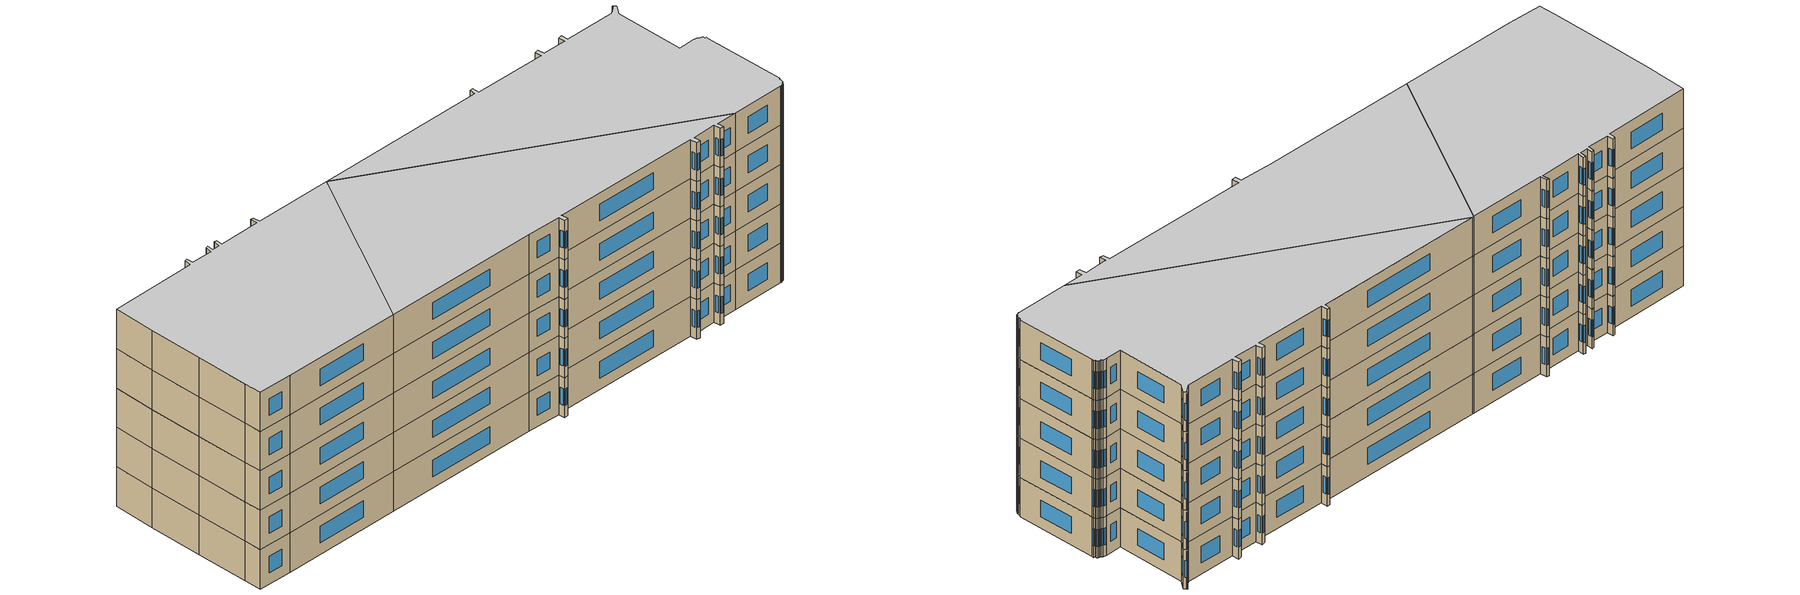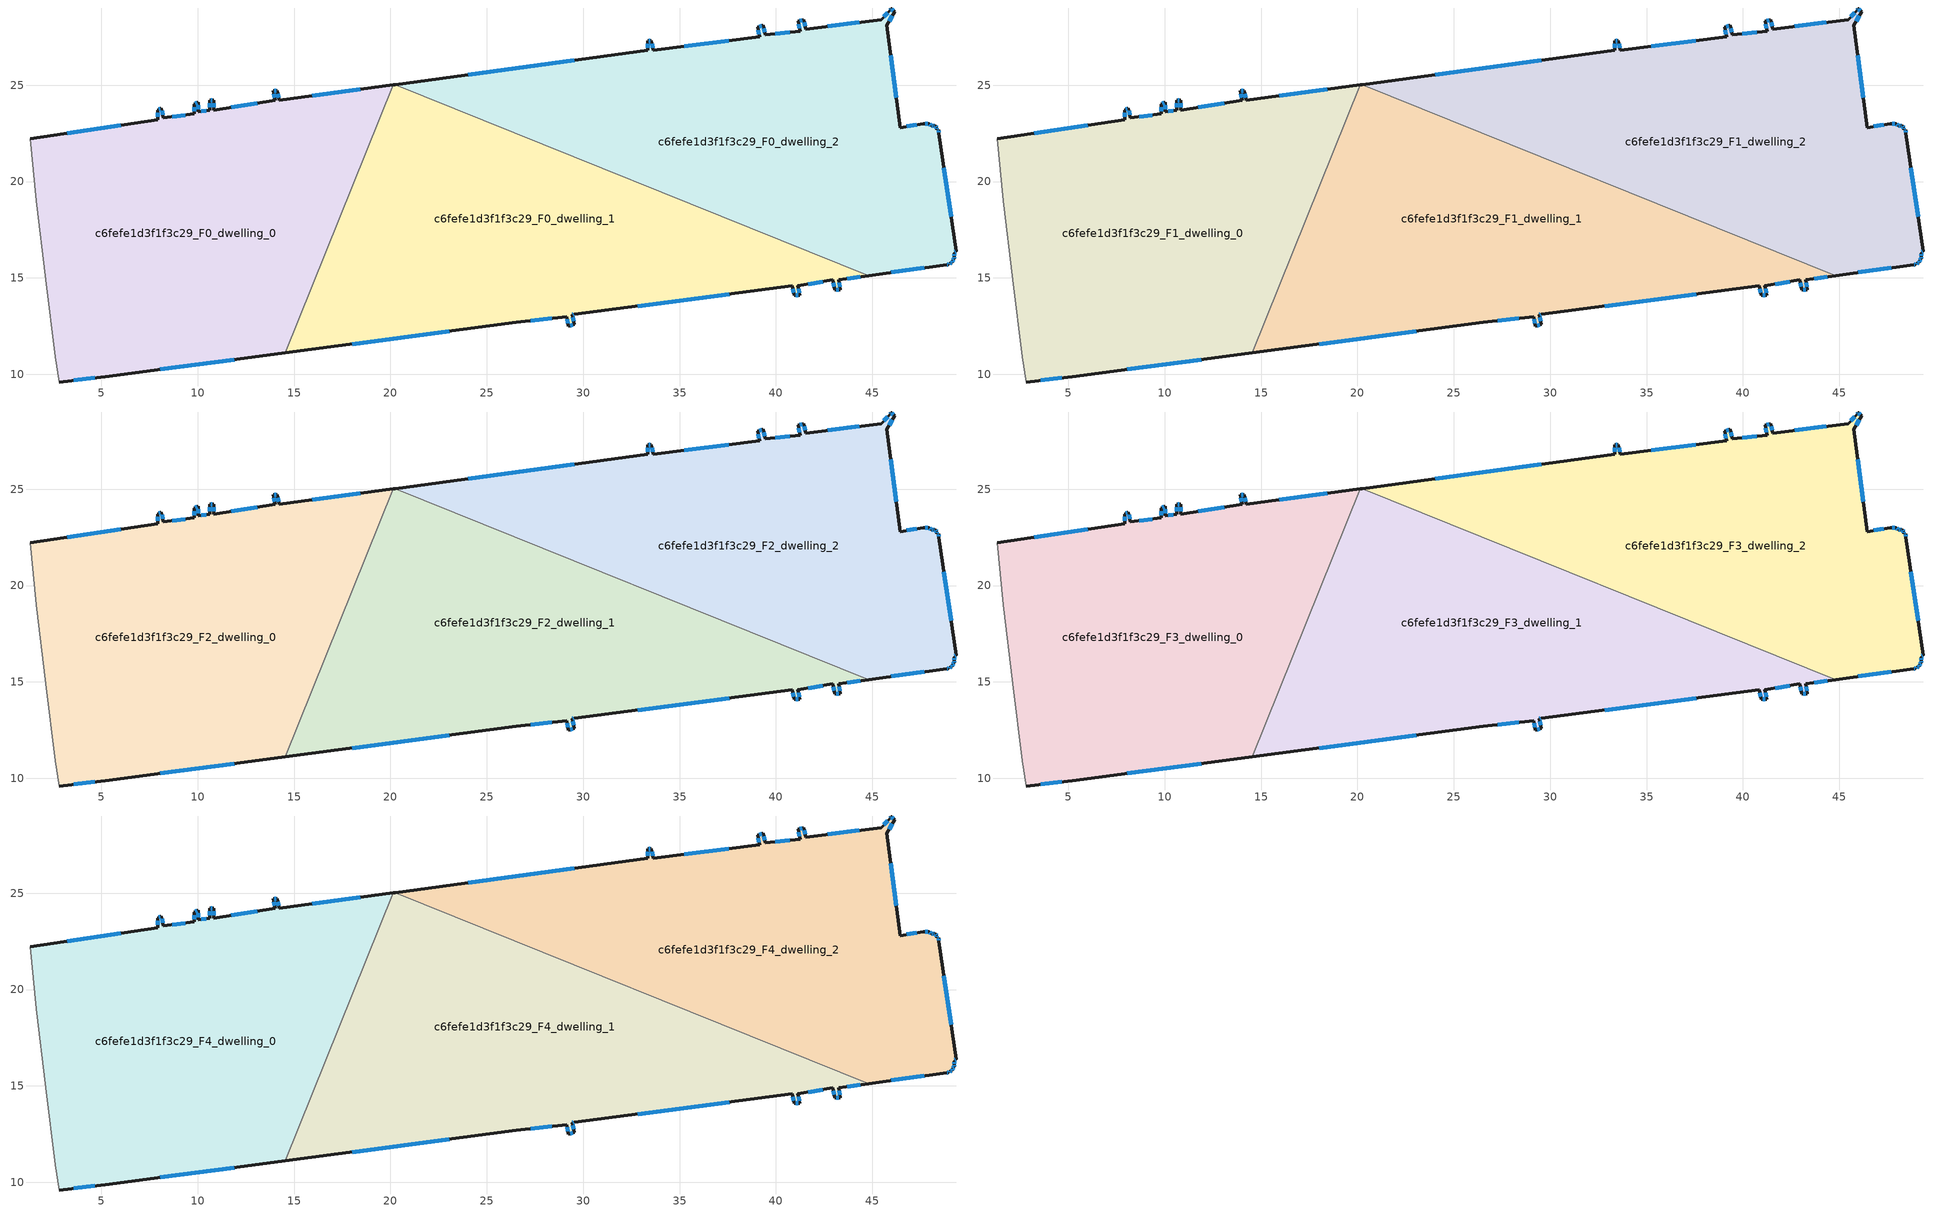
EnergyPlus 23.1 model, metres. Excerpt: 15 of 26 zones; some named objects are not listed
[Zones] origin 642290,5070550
c6fefe1d3f1f3c29_F0_dwelling_0
 floor ground (EU_floor_Construction): 20.15,25.01 14.55,11.11 5.42,9.9 2.82,9.6 2.62,10.9 2.12,14.9 1.62,19.01 1.32,22.21 7.92,23.21 7.92,23.71 8.12,23.81 8.22,23.31 9.82,23.51 9.82,24.01 10.03,24.11 10.03,23.61 10.62,23.71 10.62,24.21 10.82,24.21 10.82,23.71 14.03,24.21 13.93,24.71 14.13,24.71 14.23,24.21 z0
 wall outside (EU_wall_Construction): 10.62,23.71 10.03,23.61 10.03,24.11 9.82,24.01 9.82,23.51 8.22,23.31 8.12,23.81 7.92,23.71 7.92,23.21 1.32,22.21 / 10.62,23.71 10.62,24.21 / 14.03,24.21 10.82,23.71 10.82,24.21 10.62,24.21 / 14.03,24.21 13.93,24.71 / 20.15,25.01 14.23,24.21 14.13,24.71 13.93,24.71 / 2.82,9.6 5.42,9.9 14.55,11.11 z0:3
 wall adiabatic (EU_wall_Construction): 1.32,22.21 1.62,19.01 2.12,14.9 2.62,10.9 2.82,9.6 z0:3
 wall to c6fefe1d3f1f3c29_F0_dwelling_1 (EU_wall_Construction): 14.55,11.11 20.15,25.01 z0:3
 window (EU_Window_Construction): 6.01,22.92 3.23,22.5 / 7.92,23.56 7.92,23.35 / 8.07,23.78 7.98,23.74 / 8.2,23.45 8.15,23.66 / 9.36,23.45 8.69,23.37 / 9.82,23.86 9.82,23.65 / 9.97,24.08 9.88,24.04 / 10.03,23.75 10.03,23.96 / 10.45,23.68 10.2,23.64 / 10.62,23.85 10.62,24.06 / 10.77,24.21 10.68,24.21 / 10.82,23.85 10.82,24.06 / 13.1,24.06 11.75,23.85 / 14,24.35 13.96,24.56 / 14.07,24.71 13.99,24.71 / 14.2,24.35 14.16,24.56 / 18.43,24.78 15.95,24.44 / 8.07,10.25 11.9,10.76 / 3.57,9.69 4.66,9.81 z0.87:2.13
c6fefe1d3f1f3c29_F0_dwelling_1
 floor ground (EU_floor_Construction): 44.82,15.12 43.25,14.89 43.35,14.39 43.05,14.39 42.95,14.89 41.14,14.59 41.24,14.09 40.94,14.09 40.84,14.59 29.55,13.11 29.44,13.09 29.54,12.59 29.24,12.5 29.14,13 26.53,12.7 14.55,11.11 20.15,25.01 20.24,25.03 z0
 wall outside (EU_wall_Construction): 14.55,11.11 26.53,12.7 29.14,13 29.24,12.5 29.54,12.59 29.44,13.09 29.55,13.11 40.84,14.59 40.94,14.09 41.24,14.09 41.14,14.59 42.95,14.89 43.05,14.39 43.35,14.39 43.25,14.89 44.82,15.12 / 20.24,25.03 20.15,25.01 z0:3
 wall to c6fefe1d3f1f3c29_F0_dwelling_2 (EU_wall_Construction): 44.82,15.12 20.24,25.03 z0:3
 window (EU_Window_Construction): 41.67,14.68 42.42,14.81 / 41.22,14.24 41.17,14.45 / 41.03,14.09 41.16,14.09 / 40.87,14.45 40.92,14.24 / 32.82,13.54 37.57,14.16 / 29.47,13.1 29.52,13.11 / 29.51,12.74 29.46,12.95 / 29.32,12.52 29.45,12.57 / 29.16,12.85 29.21,12.64 / 27.29,12.78 28.38,12.91 / 18.02,11.57 23.06,12.24 / 43.7,14.96 44.37,15.05 / 43.32,14.54 43.27,14.75 / 43.13,14.39 43.26,14.39 / 42.97,14.75 43.02,14.54 z0.87:2.13
c6fefe1d3f1f3c29_F0_dwelling_2
 floor ground (EU_floor_Construction): 46.15,28.8 45.75,28.1 46.45,22.8 47.65,23 47.95,23 48.05,22.9 48.15,22.9 48.25,22.9 48.35,22.8 48.35,22.7 48.45,22.7 48.45,22.5 49.35,16.39 49.25,16.29 49.25,16.09 49.25,15.99 49.15,15.89 49.15,15.79 49.05,15.79 48.95,15.69 48.85,15.69 44.82,15.12 20.24,25.03 33.34,26.8 33.34,27.3 33.54,27.3 33.64,26.8 39.15,27.5 39.05,28 39.35,28.1 39.45,27.6 41.25,27.8 41.15,28.3 41.45,28.4 41.55,27.9 45.45,28.4 45.95,28.9 45.95,29 z0
 wall outside (EU_wall_Construction): 45.95,28.9 45.45,28.4 41.55,27.9 41.45,28.4 41.15,28.3 41.25,27.8 39.45,27.6 39.35,28.1 39.05,28 39.15,27.5 33.64,26.8 33.54,27.3 33.34,27.3 33.34,26.8 20.24,25.03 / 45.95,28.9 45.95,29 / 44.82,15.12 48.85,15.69 48.95,15.69 49.05,15.79 49.15,15.79 49.15,15.89 49.25,15.99 49.25,16.09 49.25,16.29 49.35,16.39 48.45,22.5 48.45,22.7 48.35,22.7 48.35,22.8 48.25,22.9 48.15,22.9 48.05,22.9 47.95,23 47.65,23 46.45,22.8 45.75,28.1 46.15,28.8 45.95,29 z0:3
 window (EU_Window_Construction): 37.55,27.3 35.24,27.01 / 39.08,27.86 39.12,27.65 / 39.26,28.07 39.13,28.03 / 39.42,27.75 39.38,27.96 / 40.73,27.74 39.97,27.66 / 41.18,28.16 41.22,27.95 / 41.36,28.37 41.24,28.33 / 41.52,28.05 41.48,28.26 / 44.32,28.26 42.68,28.05 / 45.81,28.76 45.6,28.55 / 45.95,28.93 45.95,28.97 / 46.09,28.86 46.01,28.94 / 45.87,28.3 46.04,28.6 / 46.25,24.33 45.95,26.56 / 47.3,22.94 46.8,22.85 / 47.87,23 47.74,23 / 48.02,22.93 47.98,22.97 / 48.12,22.9 48.08,22.9 / 48.22,22.9 48.18,22.9 / 48.32,22.82 48.28,22.87 / 48.35,22.72 48.35,22.77 / 48.42,22.7 48.38,22.7 / 48.45,22.55 48.45,22.64 / 49.09,18.16 48.71,20.73 / 49.28,16.32 49.32,16.36 / 49.25,16.15 49.25,16.23 / 49.25,16.02 49.25,16.06 / 49.18,15.92 49.22,15.96 / 49.15,15.82 49.15,15.86 / 49.08,15.79 49.12,15.79 / 48.98,15.72 49.02,15.76 / 48.88,15.69 48.92,15.69 / 45.99,15.28 47.68,15.52 / 29.55,26.29 24.04,25.54 / 33.34,27.16 33.34,26.95 / 33.49,27.3 33.4,27.3 / 33.61,26.95 33.57,27.16 z0.87:2.13
c6fefe1d3f1f3c29_F1_dwelling_0
 floor to c6fefe1d3f1f3c29_F0_dwelling_0 (EU_floor_Construction): 20.15,25.01 14.55,11.11 5.42,9.9 2.82,9.6 2.62,10.9 2.12,14.9 1.62,19.01 1.32,22.21 7.92,23.21 7.92,23.71 8.12,23.81 8.22,23.31 9.82,23.51 9.82,24.01 10.02,24.11 10.02,23.61 10.62,23.71 10.62,24.21 10.82,24.21 10.82,23.71 14.03,24.21 13.93,24.71 14.13,24.71 14.23,24.21 z3
 wall outside (EU_wall_Construction): 9.82,23.51 8.22,23.31 8.12,23.81 7.92,23.71 7.92,23.21 1.32,22.21 / 9.82,23.51 9.82,24.01 / 10.62,23.71 10.03,23.61 10.03,24.11 9.82,24.01 / 10.62,23.71 10.62,24.21 / 14.03,24.21 10.82,23.71 10.82,24.21 10.62,24.21 / 14.03,24.21 13.93,24.71 / 20.15,25.01 14.23,24.21 14.13,24.71 13.93,24.71 / 2.82,9.6 5.42,9.9 14.55,11.11 z3:6
 wall adiabatic (EU_wall_Construction): 1.32,22.21 1.62,19.01 2.12,14.9 2.62,10.9 2.82,9.6 z3:6
 wall to c6fefe1d3f1f3c29_F1_dwelling_1 (EU_wall_Construction): 14.55,11.11 20.15,25.01 z3:6
 window (EU_Window_Construction): 6.01,22.92 3.23,22.5 / 7.92,23.56 7.92,23.35 / 8.07,23.78 7.98,23.74 / 8.2,23.45 8.15,23.66 / 9.36,23.45 8.69,23.37 / 9.82,23.65 9.82,23.86 / 9.97,24.08 9.88,24.04 / 10.03,23.75 10.03,23.96 / 10.45,23.68 10.2,23.64 / 10.62,23.85 10.62,24.06 / 10.77,24.21 10.68,24.21 / 10.82,23.85 10.82,24.06 / 13.1,24.06 11.75,23.85 / 14,24.35 13.96,24.56 / 14.07,24.71 13.99,24.71 / 14.2,24.35 14.16,24.56 / 18.43,24.78 15.95,24.44 / 8.07,10.25 11.9,10.76 / 3.57,9.69 4.66,9.81 z3.87:5.13
c6fefe1d3f1f3c29_F1_dwelling_1
 floor to c6fefe1d3f1f3c29_F0_dwelling_1 (EU_floor_Construction): 44.82,15.12 43.25,14.89 43.35,14.39 43.05,14.39 42.95,14.89 41.14,14.59 41.24,14.09 40.94,14.09 40.84,14.59 29.55,13.11 29.44,13.09 29.53,12.59 29.24,12.5 29.14,13 26.53,12.7 14.55,11.11 20.15,25.01 20.24,25.03 z3
 wall outside (EU_wall_Construction): 14.55,11.11 26.53,12.7 29.14,13 29.24,12.5 29.54,12.59 29.44,13.09 29.55,13.11 40.84,14.59 40.94,14.09 41.24,14.09 41.14,14.59 42.95,14.89 43.05,14.39 43.35,14.39 43.25,14.89 44.82,15.12 / 20.24,25.03 20.15,25.01 z3:6
 wall to c6fefe1d3f1f3c29_F1_dwelling_2 (EU_wall_Construction): 44.82,15.12 20.24,25.03 z3:6
 window (EU_Window_Construction): 41.67,14.68 42.42,14.81 / 41.22,14.24 41.17,14.45 / 41.03,14.09 41.16,14.09 / 40.87,14.45 40.92,14.24 / 32.82,13.54 37.57,14.16 / 29.47,13.1 29.52,13.11 / 29.51,12.74 29.46,12.95 / 29.32,12.52 29.45,12.57 / 29.16,12.85 29.21,12.64 / 27.29,12.78 28.38,12.91 / 18.02,11.57 23.06,12.24 / 43.7,14.96 44.37,15.05 / 43.32,14.54 43.27,14.75 / 43.13,14.39 43.26,14.39 / 42.97,14.75 43.02,14.54 z3.87:5.13
c6fefe1d3f1f3c29_F1_dwelling_2
 floor to c6fefe1d3f1f3c29_F0_dwelling_2 (EU_floor_Construction): 46.15,28.8 45.75,28.1 46.45,22.8 47.65,23 47.95,23 48.05,22.9 48.15,22.9 48.25,22.9 48.35,22.8 48.35,22.7 48.45,22.7 48.45,22.5 49.35,16.39 49.25,16.29 49.25,16.09 49.25,15.99 49.15,15.89 49.15,15.79 49.05,15.79 48.95,15.69 48.85,15.69 44.82,15.12 20.24,25.03 33.34,26.8 33.34,27.3 33.54,27.3 33.64,26.8 39.15,27.5 39.05,28 39.35,28.1 39.45,27.6 41.25,27.8 41.15,28.3 41.45,28.4 41.55,27.9 45.45,28.4 45.95,28.9 45.95,29 z3
 wall outside (EU_wall_Construction): 45.95,28.9 45.45,28.4 41.55,27.9 41.45,28.4 41.15,28.3 41.25,27.8 39.45,27.6 39.35,28.1 39.05,28 39.15,27.5 33.64,26.8 33.54,27.3 33.34,27.3 33.34,26.8 20.24,25.03 / 45.95,28.9 45.95,29 / 44.82,15.12 48.85,15.69 48.95,15.69 49.05,15.79 49.15,15.79 49.15,15.89 49.25,15.99 49.25,16.09 49.25,16.29 49.35,16.39 48.45,22.5 48.45,22.7 48.35,22.7 48.35,22.8 48.25,22.9 48.15,22.9 48.05,22.9 47.95,23 47.65,23 46.45,22.8 45.75,28.1 46.15,28.8 45.95,29 z3:6
 window (EU_Window_Construction): 37.55,27.3 35.24,27.01 / 39.08,27.86 39.12,27.65 / 39.26,28.07 39.13,28.03 / 39.42,27.75 39.38,27.96 / 40.73,27.74 39.97,27.66 / 41.18,28.16 41.22,27.95 / 41.36,28.37 41.24,28.33 / 41.52,28.05 41.48,28.26 / 44.32,28.26 42.68,28.05 / 45.81,28.76 45.6,28.55 / 45.95,28.93 45.95,28.97 / 46.09,28.86 46.01,28.94 / 45.87,28.3 46.04,28.6 / 46.25,24.33 45.95,26.56 / 47.3,22.94 46.8,22.85 / 47.87,23 47.74,23 / 48.02,22.93 47.98,22.97 / 48.12,22.9 48.08,22.9 / 48.22,22.9 48.18,22.9 / 48.32,22.82 48.28,22.87 / 48.35,22.72 48.35,22.77 / 48.42,22.7 48.38,22.7 / 48.45,22.55 48.45,22.64 / 49.09,18.16 48.71,20.73 / 49.28,16.32 49.32,16.36 / 49.25,16.15 49.25,16.23 / 49.25,16.02 49.25,16.06 / 49.18,15.92 49.22,15.96 / 49.15,15.82 49.15,15.86 / 49.08,15.79 49.12,15.79 / 48.98,15.72 49.02,15.76 / 48.88,15.69 48.92,15.69 / 45.99,15.28 47.68,15.52 / 29.55,26.29 24.04,25.54 / 33.34,27.16 33.34,26.95 / 33.49,27.3 33.4,27.3 / 33.61,26.95 33.57,27.16 z3.87:5.13
c6fefe1d3f1f3c29_F2_dwelling_0
 floor to c6fefe1d3f1f3c29_F1_dwelling_0 (EU_floor_Construction): 20.15,25.01 14.55,11.11 5.42,9.9 2.82,9.6 2.62,10.9 2.12,14.9 1.62,19.01 1.32,22.21 7.92,23.21 7.92,23.71 8.12,23.81 8.22,23.31 9.82,23.51 9.82,24.01 10.02,24.11 10.02,23.61 10.62,23.71 10.62,24.21 10.82,24.21 10.82,23.71 14.03,24.21 13.93,24.71 14.13,24.71 14.23,24.21 z6
 wall outside (EU_wall_Construction): 9.82,23.51 8.22,23.31 8.12,23.81 7.92,23.71 7.92,23.21 1.32,22.21 / 9.82,23.51 9.82,24.01 / 10.62,23.71 10.03,23.61 10.03,24.11 9.82,24.01 / 10.62,23.71 10.62,24.21 / 14.03,24.21 10.82,23.71 10.82,24.21 10.62,24.21 / 14.03,24.21 13.93,24.71 / 20.15,25.01 14.23,24.21 14.13,24.71 13.93,24.71 / 2.82,9.6 5.42,9.9 14.55,11.11 z6:9
 wall adiabatic (EU_wall_Construction): 1.32,22.21 1.62,19.01 2.12,14.9 2.62,10.9 2.82,9.6 z6:9
 wall to c6fefe1d3f1f3c29_F2_dwelling_1 (EU_wall_Construction): 14.55,11.11 20.15,25.01 z6:9
 window (EU_Window_Construction): 6.01,22.92 3.23,22.5 / 7.92,23.56 7.92,23.35 / 8.07,23.78 7.98,23.74 / 8.2,23.45 8.15,23.66 / 9.36,23.45 8.69,23.37 / 9.82,23.65 9.82,23.86 / 9.97,24.08 9.88,24.04 / 10.03,23.75 10.03,23.96 / 10.45,23.68 10.2,23.64 / 10.62,23.85 10.62,24.06 / 10.77,24.21 10.68,24.21 / 10.82,23.85 10.82,24.06 / 13.1,24.06 11.75,23.85 / 14,24.35 13.96,24.56 / 14.07,24.71 13.99,24.71 / 14.2,24.35 14.16,24.56 / 18.43,24.78 15.95,24.44 / 8.07,10.25 11.9,10.76 / 3.57,9.69 4.66,9.81 z6.87:8.13
c6fefe1d3f1f3c29_F2_dwelling_1
 floor to c6fefe1d3f1f3c29_F1_dwelling_1 (EU_floor_Construction): 44.82,15.12 43.25,14.89 43.35,14.39 43.05,14.39 42.95,14.89 41.14,14.59 41.24,14.09 40.94,14.09 40.84,14.59 29.55,13.11 29.44,13.09 29.53,12.59 29.24,12.5 29.14,13 26.53,12.7 14.55,11.11 20.15,25.01 20.24,25.03 z6
 wall outside (EU_wall_Construction): 14.55,11.11 26.53,12.7 29.14,13 29.24,12.5 29.54,12.59 29.44,13.09 29.55,13.11 40.84,14.59 40.94,14.09 41.24,14.09 41.14,14.59 42.95,14.89 43.05,14.39 43.35,14.39 43.25,14.89 44.82,15.12 / 20.24,25.03 20.15,25.01 z6:9
 wall to c6fefe1d3f1f3c29_F2_dwelling_2 (EU_wall_Construction): 44.82,15.12 20.24,25.03 z6:9
 window (EU_Window_Construction): 41.67,14.68 42.42,14.81 / 41.22,14.24 41.17,14.45 / 41.03,14.09 41.16,14.09 / 40.87,14.45 40.92,14.24 / 32.82,13.54 37.57,14.16 / 29.47,13.1 29.52,13.11 / 29.51,12.74 29.46,12.95 / 29.32,12.52 29.45,12.57 / 29.16,12.85 29.21,12.64 / 27.29,12.78 28.38,12.91 / 18.02,11.57 23.06,12.24 / 43.7,14.96 44.37,15.05 / 43.32,14.54 43.27,14.75 / 43.13,14.39 43.26,14.39 / 42.97,14.75 43.02,14.54 z6.87:8.13
c6fefe1d3f1f3c29_F2_dwelling_2
 floor to c6fefe1d3f1f3c29_F1_dwelling_2 (EU_floor_Construction): 46.15,28.8 45.75,28.1 46.45,22.8 47.65,23 47.95,23 48.05,22.9 48.15,22.9 48.25,22.9 48.35,22.8 48.35,22.7 48.45,22.7 48.45,22.5 49.35,16.39 49.25,16.29 49.25,16.09 49.25,15.99 49.15,15.89 49.15,15.79 49.05,15.79 48.95,15.69 48.85,15.69 44.82,15.12 20.24,25.03 33.34,26.8 33.34,27.3 33.54,27.3 33.64,26.8 39.15,27.5 39.05,28 39.35,28.1 39.45,27.6 41.25,27.8 41.15,28.3 41.45,28.4 41.55,27.9 45.45,28.4 45.95,28.9 45.95,29 z6
 wall outside (EU_wall_Construction): 45.95,28.9 45.45,28.4 41.55,27.9 41.45,28.4 41.15,28.3 41.25,27.8 39.45,27.6 39.35,28.1 39.05,28 39.15,27.5 33.64,26.8 33.54,27.3 33.34,27.3 33.34,26.8 20.24,25.03 / 45.95,28.9 45.95,29 / 44.82,15.12 48.85,15.69 48.95,15.69 49.05,15.79 49.15,15.79 49.15,15.89 49.25,15.99 49.25,16.09 49.25,16.29 49.35,16.39 48.45,22.5 48.45,22.7 48.35,22.7 48.35,22.8 48.25,22.9 48.15,22.9 48.05,22.9 47.95,23 47.65,23 46.45,22.8 45.75,28.1 46.15,28.8 45.95,29 z6:9
 window (EU_Window_Construction): 37.55,27.3 35.24,27.01 / 39.08,27.86 39.12,27.65 / 39.26,28.07 39.13,28.03 / 39.42,27.75 39.38,27.96 / 40.73,27.74 39.97,27.66 / 41.18,28.16 41.22,27.95 / 41.36,28.37 41.24,28.33 / 41.52,28.05 41.48,28.26 / 44.32,28.26 42.68,28.05 / 45.81,28.76 45.6,28.55 / 45.95,28.93 45.95,28.97 / 46.09,28.86 46.01,28.94 / 45.87,28.3 46.04,28.6 / 46.25,24.33 45.95,26.56 / 47.3,22.94 46.8,22.85 / 47.87,23 47.74,23 / 48.02,22.93 47.98,22.97 / 48.12,22.9 48.08,22.9 / 48.22,22.9 48.18,22.9 / 48.32,22.82 48.28,22.87 / 48.35,22.72 48.35,22.77 / 48.42,22.7 48.38,22.7 / 48.45,22.55 48.45,22.64 / 49.09,18.16 48.71,20.73 / 49.28,16.32 49.32,16.36 / 49.25,16.15 49.25,16.23 / 49.25,16.02 49.25,16.06 / 49.18,15.92 49.22,15.96 / 49.15,15.82 49.15,15.86 / 49.08,15.79 49.12,15.79 / 48.98,15.72 49.02,15.76 / 48.88,15.69 48.92,15.69 / 45.99,15.28 47.68,15.52 / 29.55,26.29 24.04,25.54 / 33.34,27.16 33.34,26.95 / 33.49,27.3 33.4,27.3 / 33.61,26.95 33.57,27.16 z6.87:8.13
c6fefe1d3f1f3c29_F3_dwelling_0
 floor to c6fefe1d3f1f3c29_F2_dwelling_0 (EU_floor_Construction): 20.15,25.01 14.55,11.11 5.42,9.9 2.82,9.6 2.62,10.9 2.12,14.9 1.62,19.01 1.32,22.21 7.92,23.21 7.92,23.71 8.12,23.81 8.22,23.31 9.82,23.51 9.82,24.01 10.02,24.11 10.02,23.61 10.62,23.71 10.62,24.21 10.82,24.21 10.82,23.71 14.03,24.21 13.93,24.71 14.13,24.71 14.23,24.21 z9
 wall outside (EU_wall_Construction): 9.82,23.51 8.22,23.31 8.12,23.81 7.92,23.71 7.92,23.21 1.32,22.21 / 9.82,23.51 9.82,24.01 / 10.62,23.71 10.03,23.61 10.03,24.11 9.82,24.01 / 10.62,23.71 10.62,24.21 / 14.03,24.21 10.82,23.71 10.82,24.21 10.62,24.21 / 14.03,24.21 13.93,24.71 / 20.15,25.01 14.23,24.21 14.13,24.71 13.93,24.71 / 2.82,9.6 5.42,9.9 14.55,11.11 z9:12
 wall adiabatic (EU_wall_Construction): 1.32,22.21 1.62,19.01 2.12,14.9 2.62,10.9 2.82,9.6 z9:12
 wall to c6fefe1d3f1f3c29_F3_dwelling_1 (EU_wall_Construction): 14.55,11.11 20.15,25.01 z9:12
 window (EU_Window_Construction): 6.01,22.92 3.23,22.5 / 7.92,23.56 7.92,23.35 / 8.07,23.78 7.98,23.74 / 8.2,23.45 8.15,23.66 / 9.36,23.45 8.69,23.37 / 9.82,23.65 9.82,23.86 / 9.97,24.08 9.88,24.04 / 10.03,23.75 10.03,23.96 / 10.45,23.68 10.2,23.64 / 10.62,23.85 10.62,24.06 / 10.77,24.21 10.68,24.21 / 10.82,23.85 10.82,24.06 / 13.1,24.06 11.75,23.85 / 14,24.35 13.96,24.56 / 14.07,24.71 13.99,24.71 / 14.2,24.35 14.16,24.56 / 18.43,24.78 15.95,24.44 / 8.07,10.25 11.9,10.76 / 3.57,9.69 4.66,9.81 z9.87:11.13
c6fefe1d3f1f3c29_F3_dwelling_1
 floor to c6fefe1d3f1f3c29_F2_dwelling_1 (EU_floor_Construction): 44.82,15.12 43.25,14.89 43.35,14.39 43.05,14.39 42.95,14.89 41.14,14.59 41.24,14.09 40.94,14.09 40.84,14.59 29.55,13.11 29.44,13.09 29.53,12.59 29.24,12.5 29.14,13 26.53,12.7 14.55,11.11 20.15,25.01 20.24,25.03 z9
 wall outside (EU_wall_Construction): 14.55,11.11 26.53,12.7 29.14,13 29.24,12.5 29.54,12.59 29.44,13.09 29.55,13.11 40.84,14.59 40.94,14.09 41.24,14.09 41.14,14.59 42.95,14.89 43.05,14.39 43.35,14.39 43.25,14.89 44.82,15.12 / 20.24,25.03 20.15,25.01 z9:12
 wall to c6fefe1d3f1f3c29_F3_dwelling_2 (EU_wall_Construction): 44.82,15.12 20.24,25.03 z9:12
 window (EU_Window_Construction): 41.67,14.68 42.42,14.81 / 41.22,14.24 41.17,14.45 / 41.03,14.09 41.16,14.09 / 40.87,14.45 40.92,14.24 / 32.82,13.54 37.57,14.16 / 29.47,13.1 29.52,13.11 / 29.51,12.74 29.46,12.95 / 29.32,12.52 29.45,12.57 / 29.16,12.85 29.21,12.64 / 27.29,12.78 28.38,12.91 / 18.02,11.57 23.06,12.24 / 43.7,14.96 44.37,15.05 / 43.32,14.54 43.27,14.75 / 43.13,14.39 43.26,14.39 / 42.97,14.75 43.02,14.54 z9.87:11.13
c6fefe1d3f1f3c29_F3_dwelling_2
 floor to c6fefe1d3f1f3c29_F2_dwelling_2 (EU_floor_Construction): 46.15,28.8 45.75,28.1 46.45,22.8 47.65,23 47.95,23 48.05,22.9 48.15,22.9 48.25,22.9 48.35,22.8 48.35,22.7 48.45,22.7 48.45,22.5 49.35,16.39 49.25,16.29 49.25,16.09 49.25,15.99 49.15,15.89 49.15,15.79 49.05,15.79 48.95,15.69 48.85,15.69 44.82,15.12 20.24,25.03 33.34,26.8 33.34,27.3 33.54,27.3 33.64,26.8 39.15,27.5 39.05,28 39.35,28.1 39.45,27.6 41.25,27.8 41.15,28.3 41.45,28.4 41.55,27.9 45.45,28.4 45.95,28.9 45.95,29 z9
 wall outside (EU_wall_Construction): 45.95,28.9 45.45,28.4 41.55,27.9 41.45,28.4 41.15,28.3 41.25,27.8 39.45,27.6 39.35,28.1 39.05,28 39.15,27.5 33.64,26.8 33.54,27.3 33.34,27.3 33.34,26.8 20.24,25.03 / 45.95,28.9 45.95,29 / 44.82,15.12 48.85,15.69 48.95,15.69 49.05,15.79 49.15,15.79 49.15,15.89 49.25,15.99 49.25,16.09 49.25,16.29 49.35,16.39 48.45,22.5 48.45,22.7 48.35,22.7 48.35,22.8 48.25,22.9 48.15,22.9 48.05,22.9 47.95,23 47.65,23 46.45,22.8 45.75,28.1 46.15,28.8 45.95,29 z9:12
 window (EU_Window_Construction): 37.55,27.3 35.24,27.01 / 39.08,27.86 39.12,27.65 / 39.26,28.07 39.13,28.03 / 39.42,27.75 39.38,27.96 / 40.73,27.74 39.97,27.66 / 41.18,28.16 41.22,27.95 / 41.36,28.37 41.24,28.33 / 41.52,28.05 41.48,28.26 / 44.32,28.26 42.68,28.05 / 45.81,28.76 45.6,28.55 / 45.95,28.93 45.95,28.97 / 46.09,28.86 46.01,28.94 / 45.87,28.3 46.04,28.6 / 46.25,24.33 45.95,26.56 / 47.3,22.94 46.8,22.85 / 47.87,23 47.74,23 / 48.02,22.93 47.98,22.97 / 48.12,22.9 48.08,22.9 / 48.22,22.9 48.18,22.9 / 48.32,22.82 48.28,22.87 / 48.35,22.72 48.35,22.77 / 48.42,22.7 48.38,22.7 / 48.45,22.55 48.45,22.64 / 49.09,18.16 48.71,20.73 / 49.28,16.32 49.32,16.36 / 49.25,16.15 49.25,16.23 / 49.25,16.02 49.25,16.06 / 49.18,15.92 49.22,15.96 / 49.15,15.82 49.15,15.86 / 49.08,15.79 49.12,15.79 / 48.98,15.72 49.02,15.76 / 48.88,15.69 48.92,15.69 / 45.99,15.28 47.68,15.52 / 29.55,26.29 24.04,25.54 / 33.34,27.16 33.34,26.95 / 33.49,27.3 33.4,27.3 / 33.61,26.95 33.57,27.16 z9.87:11.13
c6fefe1d3f1f3c29_F4_dwelling_0
 floor to c6fefe1d3f1f3c29_F3_dwelling_0 (EU_floor_Construction): 20.15,25.01 14.55,11.11 5.42,9.9 2.82,9.6 2.62,10.9 2.12,14.9 1.62,19.01 1.32,22.21 7.92,23.21 7.92,23.71 8.12,23.81 8.22,23.31 9.82,23.51 9.82,24.01 10.02,24.11 10.02,23.61 10.62,23.71 10.62,24.21 10.82,24.21 10.82,23.71 14.03,24.21 13.93,24.71 14.13,24.71 14.23,24.21 z12
 wall outside (EU_wall_Construction): 9.82,23.51 8.22,23.31 8.12,23.81 7.92,23.71 7.92,23.21 1.32,22.21 / 9.82,23.51 9.82,24.01 / 10.62,23.71 10.03,23.61 10.03,24.11 9.82,24.01 / 10.62,23.71 10.62,24.21 / 14.03,24.21 10.82,23.71 10.82,24.21 10.62,24.21 / 14.03,24.21 13.93,24.71 / 20.15,25.01 14.23,24.21 14.13,24.71 13.93,24.71 / 2.82,9.6 5.42,9.9 14.55,11.11 z12:15
 wall adiabatic (EU_wall_Construction): 1.32,22.21 1.62,19.01 2.12,14.9 2.62,10.9 2.82,9.6 z12:15
 wall to c6fefe1d3f1f3c29_F4_dwelling_1 (EU_wall_Construction): 14.55,11.11 20.15,25.01 z12:15
 window (EU_Window_Construction): 6.01,22.92 3.23,22.5 / 7.92,23.56 7.92,23.35 / 8.07,23.78 7.98,23.74 / 8.2,23.45 8.15,23.66 / 9.36,23.45 8.69,23.37 / 9.82,23.65 9.82,23.86 / 9.97,24.08 9.88,24.04 / 10.03,23.75 10.03,23.96 / 10.45,23.68 10.2,23.64 / 10.62,23.85 10.62,24.06 / 10.77,24.21 10.68,24.21 / 10.82,23.85 10.82,24.06 / 13.1,24.06 11.75,23.85 / 14,24.35 13.96,24.56 / 14.07,24.71 13.99,24.71 / 14.2,24.35 14.16,24.56 / 18.43,24.78 15.95,24.44 / 8.07,10.25 11.9,10.76 / 3.57,9.69 4.66,9.81 z12.87:14.13
 ceiling to c6fefe1d3f1f3c29_F5_dwelling_0 (EU_floor_Construction): 14.55,11.11 20.15,25.01 14.23,24.21 14.13,24.71 13.93,24.71 14.03,24.21 10.82,23.71 10.82,24.21 10.62,24.21 10.62,23.71 10.02,23.61 10.02,24.11 9.82,24.01 9.82,23.51 8.22,23.31 8.12,23.81 7.92,23.71 7.92,23.21 1.32,22.21 1.62,19.01 2.12,14.9 2.62,10.9 2.82,9.6 5.42,9.9 z15
c6fefe1d3f1f3c29_F4_dwelling_1
 floor to c6fefe1d3f1f3c29_F3_dwelling_1 (EU_floor_Construction): 44.82,15.12 43.25,14.89 43.35,14.39 43.05,14.39 42.95,14.89 41.14,14.59 41.24,14.09 40.94,14.09 40.84,14.59 29.55,13.11 29.44,13.09 29.53,12.59 29.24,12.5 29.14,13 26.53,12.7 14.55,11.11 20.15,25.01 20.24,25.03 z12
 wall outside (EU_wall_Construction): 14.55,11.11 26.53,12.7 29.14,13 29.24,12.5 29.54,12.59 29.44,13.09 29.55,13.11 40.84,14.59 40.94,14.09 41.24,14.09 41.14,14.59 42.95,14.89 43.05,14.39 43.35,14.39 43.25,14.89 44.82,15.12 / 20.24,25.03 20.15,25.01 z12:15
 wall to c6fefe1d3f1f3c29_F4_dwelling_2 (EU_wall_Construction): 44.82,15.12 20.24,25.03 z12:15
 window (EU_Window_Construction): 41.67,14.68 42.42,14.81 / 41.22,14.24 41.17,14.45 / 41.03,14.09 41.16,14.09 / 40.87,14.45 40.92,14.24 / 32.82,13.54 37.57,14.16 / 29.47,13.1 29.52,13.11 / 29.51,12.74 29.46,12.95 / 29.32,12.52 29.45,12.57 / 29.16,12.85 29.21,12.64 / 27.29,12.78 28.38,12.91 / 18.02,11.57 23.06,12.24 / 43.7,14.96 44.37,15.05 / 43.32,14.54 43.27,14.75 / 43.13,14.39 43.26,14.39 / 42.97,14.75 43.02,14.54 z12.87:14.13
 ceiling to c6fefe1d3f1f3c29_F5_dwelling_1 (EU_floor_Construction): 43.35,14.39 43.25,14.89 44.82,15.12 20.24,25.03 20.15,25.01 14.55,11.11 26.53,12.7 29.14,13 29.24,12.5 29.53,12.59 29.44,13.09 29.55,13.11 40.84,14.59 40.94,14.09 41.24,14.09 41.14,14.59 42.95,14.89 43.05,14.39 z15
c6fefe1d3f1f3c29_F4_dwelling_2
 floor to c6fefe1d3f1f3c29_F3_dwelling_2 (EU_floor_Construction): 46.15,28.8 45.75,28.1 46.45,22.8 47.65,23 47.95,23 48.05,22.9 48.15,22.9 48.25,22.9 48.35,22.8 48.35,22.7 48.45,22.7 48.45,22.5 49.35,16.39 49.25,16.29 49.25,16.09 49.25,15.99 49.15,15.89 49.15,15.79 49.05,15.79 48.95,15.69 48.85,15.69 44.82,15.12 20.24,25.03 33.34,26.8 33.34,27.3 33.54,27.3 33.64,26.8 39.15,27.5 39.05,28 39.35,28.1 39.45,27.6 41.25,27.8 41.15,28.3 41.45,28.4 41.55,27.9 45.45,28.4 45.95,28.9 45.95,29 z12
 wall outside (EU_wall_Construction): 45.95,28.9 45.45,28.4 41.55,27.9 41.45,28.4 41.15,28.3 41.25,27.8 39.45,27.6 39.35,28.1 39.05,28 39.15,27.5 33.64,26.8 33.54,27.3 33.34,27.3 33.34,26.8 20.24,25.03 / 45.95,28.9 45.95,29 / 44.82,15.12 48.85,15.69 48.95,15.69 49.05,15.79 49.15,15.79 49.15,15.89 49.25,15.99 49.25,16.09 49.25,16.29 49.35,16.39 48.45,22.5 48.45,22.7 48.35,22.7 48.35,22.8 48.25,22.9 48.15,22.9 48.05,22.9 47.95,23 47.65,23 46.45,22.8 45.75,28.1 46.15,28.8 45.95,29 z12:15
 window (EU_Window_Construction): 37.55,27.3 35.24,27.01 / 39.08,27.86 39.12,27.65 / 39.26,28.07 39.13,28.03 / 39.42,27.75 39.38,27.96 / 40.73,27.74 39.97,27.66 / 41.18,28.16 41.22,27.95 / 41.36,28.37 41.24,28.33 / 41.52,28.05 41.48,28.26 / 44.32,28.26 42.68,28.05 / 45.81,28.76 45.6,28.55 / 45.95,28.93 45.95,28.97 / 46.09,28.86 46.01,28.94 / 45.87,28.3 46.04,28.6 / 46.25,24.33 45.95,26.56 / 47.3,22.94 46.8,22.85 / 47.87,23 47.74,23 / 48.02,22.93 47.98,22.97 / 48.12,22.9 48.08,22.9 / 48.22,22.9 48.18,22.9 / 48.32,22.82 48.28,22.87 / 48.35,22.72 48.35,22.77 / 48.42,22.7 48.38,22.7 / 48.45,22.55 48.45,22.64 / 49.09,18.16 48.71,20.73 / 49.28,16.32 49.32,16.36 / 49.25,16.15 49.25,16.23 / 49.25,16.02 49.25,16.06 / 49.18,15.92 49.22,15.96 / 49.15,15.82 49.15,15.86 / 49.08,15.79 49.12,15.79 / 48.98,15.72 49.02,15.76 / 48.88,15.69 48.92,15.69 / 45.99,15.28 47.68,15.52 / 29.55,26.29 24.04,25.54 / 33.34,27.16 33.34,26.95 / 33.49,27.3 33.4,27.3 / 33.61,26.95 33.57,27.16 z12.87:14.13
 ceiling to c6fefe1d3f1f3c29_F5_dwelling_2 (EU_floor_Construction): 48.95,15.69 49.05,15.79 49.15,15.79 49.15,15.89 49.25,15.99 49.25,16.09 49.25,16.29 49.35,16.39 48.45,22.5 48.45,22.7 48.35,22.7 48.35,22.8 48.25,22.9 48.15,22.9 48.05,22.9 47.95,23 47.65,23 46.45,22.8 45.75,28.1 46.15,28.8 45.95,29 45.95,28.9 45.45,28.4 41.55,27.9 41.45,28.4 41.15,28.3 41.25,27.8 39.45,27.6 39.35,28.1 39.05,28 39.15,27.5 33.64,26.8 33.54,27.3 33.34,27.3 33.34,26.8 20.24,25.03 44.82,15.12 48.85,15.69 z15
[Building]
EU S2 Campaign: North Axis=0; Terrain=City; Solar Distribution=FullExterior
[Site:Location]
Lyon-Bron: Latitude=45.75; Longitude=5; Time Zone=1; Elevation=198
[SizingPeriod:WeatherFileDays]
AnnualSizingPeriod: Begin Month=1; Begin Day of Month=1; End Month=12; End Day of Month=31; Day of Week for Start Day=Monday; Use Weather File Daylight Saving Period=No; Use Weather File Rain and Snow Indicators=No
[MATERIAL]
EU_InternalMass_Material: Roughness=MediumRough; Thickness=0.1; Conductivity=1; Density=1800; Specific Heat=900; Thermal Absorptance=0.9; Solar Absorptance=0.7; Visible Absorptance=0.7
[MATERIAL:NOMASS] Roughness=MediumRough; Thermal Absorptance=0.9; Solar Absorptance=0.7; Visible Absorptance=0.7
Name | Thermal Resistance
EU_wall_NoMass | 1.15691
EU_floor_NoMass | 1.78277
[WINDOWMATERIAL:SIMPLEGLAZINGSYSTEM]
EU_Window_SimpleGlazing: UFactor=2.71266; Solar Heat Gain Coefficient=0.75; Visible Transmittance=0.75
[CONSTRUCTION]
EU_wall_Construction: EU_wall_NoMass
EU_floor_Construction: EU_floor_NoMass
EU_InternalMass_Construction: EU_InternalMass_Material
EU_Window_Construction: EU_Window_SimpleGlazing
[ZONE] Type=1; Multiplier=1; Ceiling Height=autocalculate; Floor Area=autocalculate; Part of Total Floor Area=Yes
Name | Volume
c6fefe1d3f1f3c29_F0_dwelling_0 | 600.894
c6fefe1d3f1f3c29_F1_dwelling_0; c6fefe1d3f1f3c29_F2_dwelling_0; c6fefe1d3f1f3c29_F3_dwelling_0; c6fefe1d3f1f3c29_F4_dwelling_0 | 600.895
c6fefe1d3f1f3c29_F0_dwelling_1 | 600.885
c6fefe1d3f1f3c29_F1_dwelling_1; c6fefe1d3f1f3c29_F2_dwelling_1; c6fefe1d3f1f3c29_F3_dwelling_1; c6fefe1d3f1f3c29_F4_dwelling_1 | 600.884
c6fefe1d3f1f3c29_F0_dwelling_2 | 600.872
c6fefe1d3f1f3c29_F1_dwelling_2; c6fefe1d3f1f3c29_F2_dwelling_2; c6fefe1d3f1f3c29_F3_dwelling_2; c6fefe1d3f1f3c29_F4_dwelling_2 | 600.874
[INTERNALMASS] Construction=EU_InternalMass_Construction
Name | Zone or ZoneList | Surface Area
c6fefe1d3f1f3c29_F0_dwelling_0_EU_InternalMass | c6fefe1d3f1f3c29_F0_dwelling_0 | 200.297
c6fefe1d3f1f3c29_F0_dwelling_1_EU_InternalMass | c6fefe1d3f1f3c29_F0_dwelling_1 | 200.294
c6fefe1d3f1f3c29_F0_dwelling_2_EU_InternalMass | c6fefe1d3f1f3c29_F0_dwelling_2 | 200.292
c6fefe1d3f1f3c29_F1_dwelling_0_EU_InternalMass | c6fefe1d3f1f3c29_F1_dwelling_0 | 200.297
c6fefe1d3f1f3c29_F1_dwelling_1_EU_InternalMass | c6fefe1d3f1f3c29_F1_dwelling_1 | 200.294
c6fefe1d3f1f3c29_F1_dwelling_2_EU_InternalMass | c6fefe1d3f1f3c29_F1_dwelling_2 | 200.292
c6fefe1d3f1f3c29_F2_dwelling_0_EU_InternalMass | c6fefe1d3f1f3c29_F2_dwelling_0 | 200.297
c6fefe1d3f1f3c29_F2_dwelling_1_EU_InternalMass | c6fefe1d3f1f3c29_F2_dwelling_1 | 200.294
c6fefe1d3f1f3c29_F2_dwelling_2_EU_InternalMass | c6fefe1d3f1f3c29_F2_dwelling_2 | 200.292
c6fefe1d3f1f3c29_F3_dwelling_0_EU_InternalMass | c6fefe1d3f1f3c29_F3_dwelling_0 | 200.297
c6fefe1d3f1f3c29_F3_dwelling_1_EU_InternalMass | c6fefe1d3f1f3c29_F3_dwelling_1 | 200.294
c6fefe1d3f1f3c29_F3_dwelling_2_EU_InternalMass | c6fefe1d3f1f3c29_F3_dwelling_2 | 200.292
c6fefe1d3f1f3c29_F4_dwelling_0_EU_InternalMass | c6fefe1d3f1f3c29_F4_dwelling_0 | 200.297
c6fefe1d3f1f3c29_F4_dwelling_1_EU_InternalMass | c6fefe1d3f1f3c29_F4_dwelling_1 | 200.294
c6fefe1d3f1f3c29_F4_dwelling_2_EU_InternalMass | c6fefe1d3f1f3c29_F4_dwelling_2 | 200.292
[OTHEREQUIPMENT] Fuel Type=Electricity; Design Level Calculation Method=Watts/Area; Power per Zone Floor Area=1; Fraction Latent=0; Fraction Radiant=0; Fraction Lost=0; Carbon Dioxide Generation Rate=0; EndUse Subcategory=EU_Step8_InternalGains
Name | Zone or ZoneList or Space or SpaceList | Schedule
EU_Step8_InternalGain_c6fefe1d3f1f3c29_F0_dwelling_0_f000 | c6fefe1d3f1f3c29_F0_dwelling_0 | EU_Step8_GainSchedule_c6fefe1d3f1f3c29_F0_dwelling_0_f000
EU_Step8_InternalGain_c6fefe1d3f1f3c29_F0_dwelling_1_f000 | c6fefe1d3f1f3c29_F0_dwelling_1 | EU_Step8_GainSchedule_c6fefe1d3f1f3c29_F0_dwelling_1_f000
EU_Step8_InternalGain_c6fefe1d3f1f3c29_F0_dwelling_2_f000 | c6fefe1d3f1f3c29_F0_dwelling_2 | EU_Step8_GainSchedule_c6fefe1d3f1f3c29_F0_dwelling_2_f000
EU_Step8_InternalGain_c6fefe1d3f1f3c29_F1_dwelling_0_f000 | c6fefe1d3f1f3c29_F1_dwelling_0 | EU_Step8_GainSchedule_c6fefe1d3f1f3c29_F1_dwelling_0_f000
EU_Step8_InternalGain_c6fefe1d3f1f3c29_F1_dwelling_1_f000 | c6fefe1d3f1f3c29_F1_dwelling_1 | EU_Step8_GainSchedule_c6fefe1d3f1f3c29_F1_dwelling_1_f000
EU_Step8_InternalGain_c6fefe1d3f1f3c29_F1_dwelling_2_f000 | c6fefe1d3f1f3c29_F1_dwelling_2 | EU_Step8_GainSchedule_c6fefe1d3f1f3c29_F1_dwelling_2_f000
EU_Step8_InternalGain_c6fefe1d3f1f3c29_F2_dwelling_0_f000 | c6fefe1d3f1f3c29_F2_dwelling_0 | EU_Step8_GainSchedule_c6fefe1d3f1f3c29_F2_dwelling_0_f000
EU_Step8_InternalGain_c6fefe1d3f1f3c29_F2_dwelling_1_f000 | c6fefe1d3f1f3c29_F2_dwelling_1 | EU_Step8_GainSchedule_c6fefe1d3f1f3c29_F2_dwelling_1_f000
EU_Step8_InternalGain_c6fefe1d3f1f3c29_F2_dwelling_2_f000 | c6fefe1d3f1f3c29_F2_dwelling_2 | EU_Step8_GainSchedule_c6fefe1d3f1f3c29_F2_dwelling_2_f000
EU_Step8_InternalGain_c6fefe1d3f1f3c29_F3_dwelling_0_f000 | c6fefe1d3f1f3c29_F3_dwelling_0 | EU_Step8_GainSchedule_c6fefe1d3f1f3c29_F3_dwelling_0_f000
EU_Step8_InternalGain_c6fefe1d3f1f3c29_F3_dwelling_1_f000 | c6fefe1d3f1f3c29_F3_dwelling_1 | EU_Step8_GainSchedule_c6fefe1d3f1f3c29_F3_dwelling_1_f000
EU_Step8_InternalGain_c6fefe1d3f1f3c29_F3_dwelling_2_f000 | c6fefe1d3f1f3c29_F3_dwelling_2 | EU_Step8_GainSchedule_c6fefe1d3f1f3c29_F3_dwelling_2_f000
EU_Step8_InternalGain_c6fefe1d3f1f3c29_F4_dwelling_0_f000 | c6fefe1d3f1f3c29_F4_dwelling_0 | EU_Step8_GainSchedule_c6fefe1d3f1f3c29_F4_dwelling_0_f000
EU_Step8_InternalGain_c6fefe1d3f1f3c29_F4_dwelling_1_f000 | c6fefe1d3f1f3c29_F4_dwelling_1 | EU_Step8_GainSchedule_c6fefe1d3f1f3c29_F4_dwelling_1_f000
EU_Step8_InternalGain_c6fefe1d3f1f3c29_F4_dwelling_2_f000 | c6fefe1d3f1f3c29_F4_dwelling_2 | EU_Step8_GainSchedule_c6fefe1d3f1f3c29_F4_dwelling_2_f000
[ZONEVENTILATION:DESIGNFLOWRATE] Schedule=EU_AlwaysOn; Design Flow Rate Calculation Method=AirChanges/Hour; Air Changes per Hour=0.551728; Ventilation Type=Natural; Fan Pressure Rise=0; Fan Total Efficiency=1; Constant Term Coefficient=1; Temperature Term Coefficient=0; Velocity Term Coefficient=0; Velocity Squared Term Coefficient=0; Minimum Indoor Temperature=-100; Maximum Indoor Temperature=100; Delta Temperature=-100; Minimum Outdoor Temperature=-100; Maximum Outdoor Temperature=100; Maximum Wind Speed=40
Name | Zone or ZoneList or Space or SpaceList
EU_ConstantAir_c6fefe1d3f1f3c29_F0_dwelling_0 | c6fefe1d3f1f3c29_F0_dwelling_0
EU_ConstantAir_c6fefe1d3f1f3c29_F0_dwelling_1 | c6fefe1d3f1f3c29_F0_dwelling_1
EU_ConstantAir_c6fefe1d3f1f3c29_F0_dwelling_2 | c6fefe1d3f1f3c29_F0_dwelling_2
EU_ConstantAir_c6fefe1d3f1f3c29_F1_dwelling_0 | c6fefe1d3f1f3c29_F1_dwelling_0
EU_ConstantAir_c6fefe1d3f1f3c29_F1_dwelling_1 | c6fefe1d3f1f3c29_F1_dwelling_1
EU_ConstantAir_c6fefe1d3f1f3c29_F1_dwelling_2 | c6fefe1d3f1f3c29_F1_dwelling_2
EU_ConstantAir_c6fefe1d3f1f3c29_F2_dwelling_0 | c6fefe1d3f1f3c29_F2_dwelling_0
EU_ConstantAir_c6fefe1d3f1f3c29_F2_dwelling_1 | c6fefe1d3f1f3c29_F2_dwelling_1
EU_ConstantAir_c6fefe1d3f1f3c29_F2_dwelling_2 | c6fefe1d3f1f3c29_F2_dwelling_2
EU_ConstantAir_c6fefe1d3f1f3c29_F3_dwelling_0 | c6fefe1d3f1f3c29_F3_dwelling_0
EU_ConstantAir_c6fefe1d3f1f3c29_F3_dwelling_1 | c6fefe1d3f1f3c29_F3_dwelling_1
EU_ConstantAir_c6fefe1d3f1f3c29_F3_dwelling_2 | c6fefe1d3f1f3c29_F3_dwelling_2
EU_ConstantAir_c6fefe1d3f1f3c29_F4_dwelling_0 | c6fefe1d3f1f3c29_F4_dwelling_0
EU_ConstantAir_c6fefe1d3f1f3c29_F4_dwelling_1 | c6fefe1d3f1f3c29_F4_dwelling_1
EU_ConstantAir_c6fefe1d3f1f3c29_F4_dwelling_2 | c6fefe1d3f1f3c29_F4_dwelling_2
[HVACTEMPLATE:THERMOSTAT] Constant Heating Setpoint=20; Constant Cooling Setpoint=50
EU_HeatOnly_c6fefe1d3f1f3c29_F0_dwelling_0; EU_HeatOnly_c6fefe1d3f1f3c29_F0_dwelling_1; EU_HeatOnly_c6fefe1d3f1f3c29_F0_dwelling_2; EU_HeatOnly_c6fefe1d3f1f3c29_F1_dwelling_0; EU_HeatOnly_c6fefe1d3f1f3c29_F1_dwelling_1; EU_HeatOnly_c6fefe1d3f1f3c29_F1_dwelling_2; EU_HeatOnly_c6fefe1d3f1f3c29_F2_dwelling_0; EU_HeatOnly_c6fefe1d3f1f3c29_F2_dwelling_1; EU_HeatOnly_c6fefe1d3f1f3c29_F2_dwelling_2; EU_HeatOnly_c6fefe1d3f1f3c29_F3_dwelling_0; EU_HeatOnly_c6fefe1d3f1f3c29_F3_dwelling_1; EU_HeatOnly_c6fefe1d3f1f3c29_F3_dwelling_2; EU_HeatOnly_c6fefe1d3f1f3c29_F4_dwelling_0; EU_HeatOnly_c6fefe1d3f1f3c29_F4_dwelling_1
[HVACTEMPLATE:ZONE:IDEALLOADSAIRSYSTEM] System Availability Schedule=EU_AlwaysOn; Maximum Heating Supply Air Temperature=50; Minimum Cooling Supply Air Temperature=13; Maximum Heating Supply Air Humidity Ratio=0.0156; Minimum Cooling Supply Air Humidity Ratio=0.0077; Heating Limit=NoLimit; Cooling Limit=NoLimit; Heating Availability Schedule=EU_AlwaysOn; Cooling Availability Schedule=EU_CoolingOff; Dehumidification Control Type=ConstantSensibleHeatRatio; Cooling Sensible Heat Ratio=0.7; Dehumidification Setpoint=60; Humidification Control Type=None; Humidification Setpoint=30; Outdoor Air Method=None; Outdoor Air Flow Rate per Person=0.00944; Outdoor Air Flow Rate per Zone Floor Area=0; Outdoor Air Flow Rate per Zone=0; Demand Controlled Ventilation Type=None; Outdoor Air Economizer Type=NoEconomizer; Heat Recovery Type=None; Sensible Heat Recovery Effectiveness=0.7; Latent Heat Recovery Effectiveness=0.65
Name | Template Thermostat
c6fefe1d3f1f3c29_F0_dwelling_0 | EU_HeatOnly_c6fefe1d3f1f3c29_F0_dwelling_0
c6fefe1d3f1f3c29_F0_dwelling_1 | EU_HeatOnly_c6fefe1d3f1f3c29_F0_dwelling_1
c6fefe1d3f1f3c29_F0_dwelling_2 | EU_HeatOnly_c6fefe1d3f1f3c29_F0_dwelling_2
c6fefe1d3f1f3c29_F1_dwelling_0 | EU_HeatOnly_c6fefe1d3f1f3c29_F1_dwelling_0
c6fefe1d3f1f3c29_F1_dwelling_1 | EU_HeatOnly_c6fefe1d3f1f3c29_F1_dwelling_1
c6fefe1d3f1f3c29_F1_dwelling_2 | EU_HeatOnly_c6fefe1d3f1f3c29_F1_dwelling_2
c6fefe1d3f1f3c29_F2_dwelling_0 | EU_HeatOnly_c6fefe1d3f1f3c29_F2_dwelling_0
c6fefe1d3f1f3c29_F2_dwelling_1 | EU_HeatOnly_c6fefe1d3f1f3c29_F2_dwelling_1
c6fefe1d3f1f3c29_F2_dwelling_2 | EU_HeatOnly_c6fefe1d3f1f3c29_F2_dwelling_2
c6fefe1d3f1f3c29_F3_dwelling_0 | EU_HeatOnly_c6fefe1d3f1f3c29_F3_dwelling_0
c6fefe1d3f1f3c29_F3_dwelling_1 | EU_HeatOnly_c6fefe1d3f1f3c29_F3_dwelling_1
c6fefe1d3f1f3c29_F3_dwelling_2 | EU_HeatOnly_c6fefe1d3f1f3c29_F3_dwelling_2
c6fefe1d3f1f3c29_F4_dwelling_0 | EU_HeatOnly_c6fefe1d3f1f3c29_F4_dwelling_0
c6fefe1d3f1f3c29_F4_dwelling_1 | EU_HeatOnly_c6fefe1d3f1f3c29_F4_dwelling_1
c6fefe1d3f1f3c29_F4_dwelling_2 | EU_HeatOnly_c6fefe1d3f1f3c29_F4_dwelling_2
[SIZING:ZONE] Zone Cooling Design Supply Air Temperature Input Method=SupplyAirTemperature; Zone Cooling Design Supply Air Temperature=13; Zone Heating Design Supply Air Temperature Input Method=SupplyAirTemperature; Zone Heating Design Supply Air Temperature=50; Zone Cooling Design Supply Air Humidity Ratio=0.008; Zone Heating Design Supply Air Humidity Ratio=0.008; Cooling Design Air Flow Method=DesignDay; Cooling Design Air Flow Rate=0; Cooling Minimum Air Flow per Zone Floor Area=0.000762; Cooling Minimum Air Flow=0; Cooling Minimum Air Flow Fraction=0.2; Heating Design Air Flow Method=DesignDay; Heating Design Air Flow Rate=0; Heating Maximum Air Flow per Zone Floor Area=0.002032; Heating Maximum Air Flow=0.141576; Heating Maximum Air Flow Fraction=0.3; Account for Dedicated Outdoor Air System=No; Dedicated Outdoor Air System Control Strategy=NeutralSupplyAir; Dedicated Outdoor Air Low Setpoint Temperature for Design=autosize; Dedicated Outdoor Air High Setpoint Temperature for Design=autosize; Zone Load Sizing Method=Sensible Load Only No Latent Load; Zone Latent Cooling Design Supply Air Humidity Ratio Input Method=HumidityRatioDifference; Zone Cooling Design Supply Air Humidity Ratio Difference=0.005; Zone Latent Heating Design Supply Air Humidity Ratio Input Method=HumidityRatioDifference; Zone Humidification Design Supply Air Humidity Ratio Difference=0.005
c6fefe1d3f1f3c29_F0_dwelling_0; c6fefe1d3f1f3c29_F0_dwelling_1; c6fefe1d3f1f3c29_F0_dwelling_2; c6fefe1d3f1f3c29_F1_dwelling_0; c6fefe1d3f1f3c29_F1_dwelling_1; c6fefe1d3f1f3c29_F1_dwelling_2; c6fefe1d3f1f3c29_F2_dwelling_0; c6fefe1d3f1f3c29_F2_dwelling_1; c6fefe1d3f1f3c29_F2_dwelling_2; c6fefe1d3f1f3c29_F3_dwelling_0; c6fefe1d3f1f3c29_F3_dwelling_1; c6fefe1d3f1f3c29_F3_dwelling_2; c6fefe1d3f1f3c29_F4_dwelling_0; c6fefe1d3f1f3c29_F4_dwelling_1; c6fefe1d3f1f3c29_F4_dwelling_2
[SCHEDULE:CONSTANT]
Name | Hourly Value
EU_AlwaysOn | 1
EU_CoolingOff | 0
[SCHEDULE:FILE] Column Number=1; Rows to Skip at Top=0; Number of Hours of Data=8760; Column Separator=Comma; Interpolate to Timestep=No; Minutes per Item=60; Adjust Schedule for Daylight Savings=Yes
Name | File
EU_Step8_GainSchedule_c6fefe1d3f1f3c29_F0_dwelling_0_f000 | ../../schedules/c6fefe1d3f1f3c29/c6fefe1d3f1f3c29_F0_dwelling_0_f000_gain.csv
EU_Step8_GainSchedule_c6fefe1d3f1f3c29_F0_dwelling_1_f000 | ../../schedules/c6fefe1d3f1f3c29/c6fefe1d3f1f3c29_F0_dwelling_1_f000_gain.csv
EU_Step8_GainSchedule_c6fefe1d3f1f3c29_F0_dwelling_2_f000 | ../../schedules/c6fefe1d3f1f3c29/c6fefe1d3f1f3c29_F0_dwelling_2_f000_gain.csv
EU_Step8_GainSchedule_c6fefe1d3f1f3c29_F1_dwelling_0_f000 | ../../schedules/c6fefe1d3f1f3c29/c6fefe1d3f1f3c29_F1_dwelling_0_f000_gain.csv
EU_Step8_GainSchedule_c6fefe1d3f1f3c29_F1_dwelling_1_f000 | ../../schedules/c6fefe1d3f1f3c29/c6fefe1d3f1f3c29_F1_dwelling_1_f000_gain.csv
EU_Step8_GainSchedule_c6fefe1d3f1f3c29_F1_dwelling_2_f000 | ../../schedules/c6fefe1d3f1f3c29/c6fefe1d3f1f3c29_F1_dwelling_2_f000_gain.csv
EU_Step8_GainSchedule_c6fefe1d3f1f3c29_F2_dwelling_0_f000 | ../../schedules/c6fefe1d3f1f3c29/c6fefe1d3f1f3c29_F2_dwelling_0_f000_gain.csv
EU_Step8_GainSchedule_c6fefe1d3f1f3c29_F2_dwelling_1_f000 | ../../schedules/c6fefe1d3f1f3c29/c6fefe1d3f1f3c29_F2_dwelling_1_f000_gain.csv
EU_Step8_GainSchedule_c6fefe1d3f1f3c29_F2_dwelling_2_f000 | ../../schedules/c6fefe1d3f1f3c29/c6fefe1d3f1f3c29_F2_dwelling_2_f000_gain.csv
EU_Step8_GainSchedule_c6fefe1d3f1f3c29_F3_dwelling_0_f000 | ../../schedules/c6fefe1d3f1f3c29/c6fefe1d3f1f3c29_F3_dwelling_0_f000_gain.csv
EU_Step8_GainSchedule_c6fefe1d3f1f3c29_F3_dwelling_1_f000 | ../../schedules/c6fefe1d3f1f3c29/c6fefe1d3f1f3c29_F3_dwelling_1_f000_gain.csv
EU_Step8_GainSchedule_c6fefe1d3f1f3c29_F3_dwelling_2_f000 | ../../schedules/c6fefe1d3f1f3c29/c6fefe1d3f1f3c29_F3_dwelling_2_f000_gain.csv
EU_Step8_GainSchedule_c6fefe1d3f1f3c29_F4_dwelling_0_f000 | ../../schedules/c6fefe1d3f1f3c29/c6fefe1d3f1f3c29_F4_dwelling_0_f000_gain.csv
EU_Step8_GainSchedule_c6fefe1d3f1f3c29_F4_dwelling_1_f000 | ../../schedules/c6fefe1d3f1f3c29/c6fefe1d3f1f3c29_F4_dwelling_1_f000_gain.csv
EU_Step8_GainSchedule_c6fefe1d3f1f3c29_F4_dwelling_2_f000 | ../../schedules/c6fefe1d3f1f3c29/c6fefe1d3f1f3c29_F4_dwelling_2_f000_gain.csv
